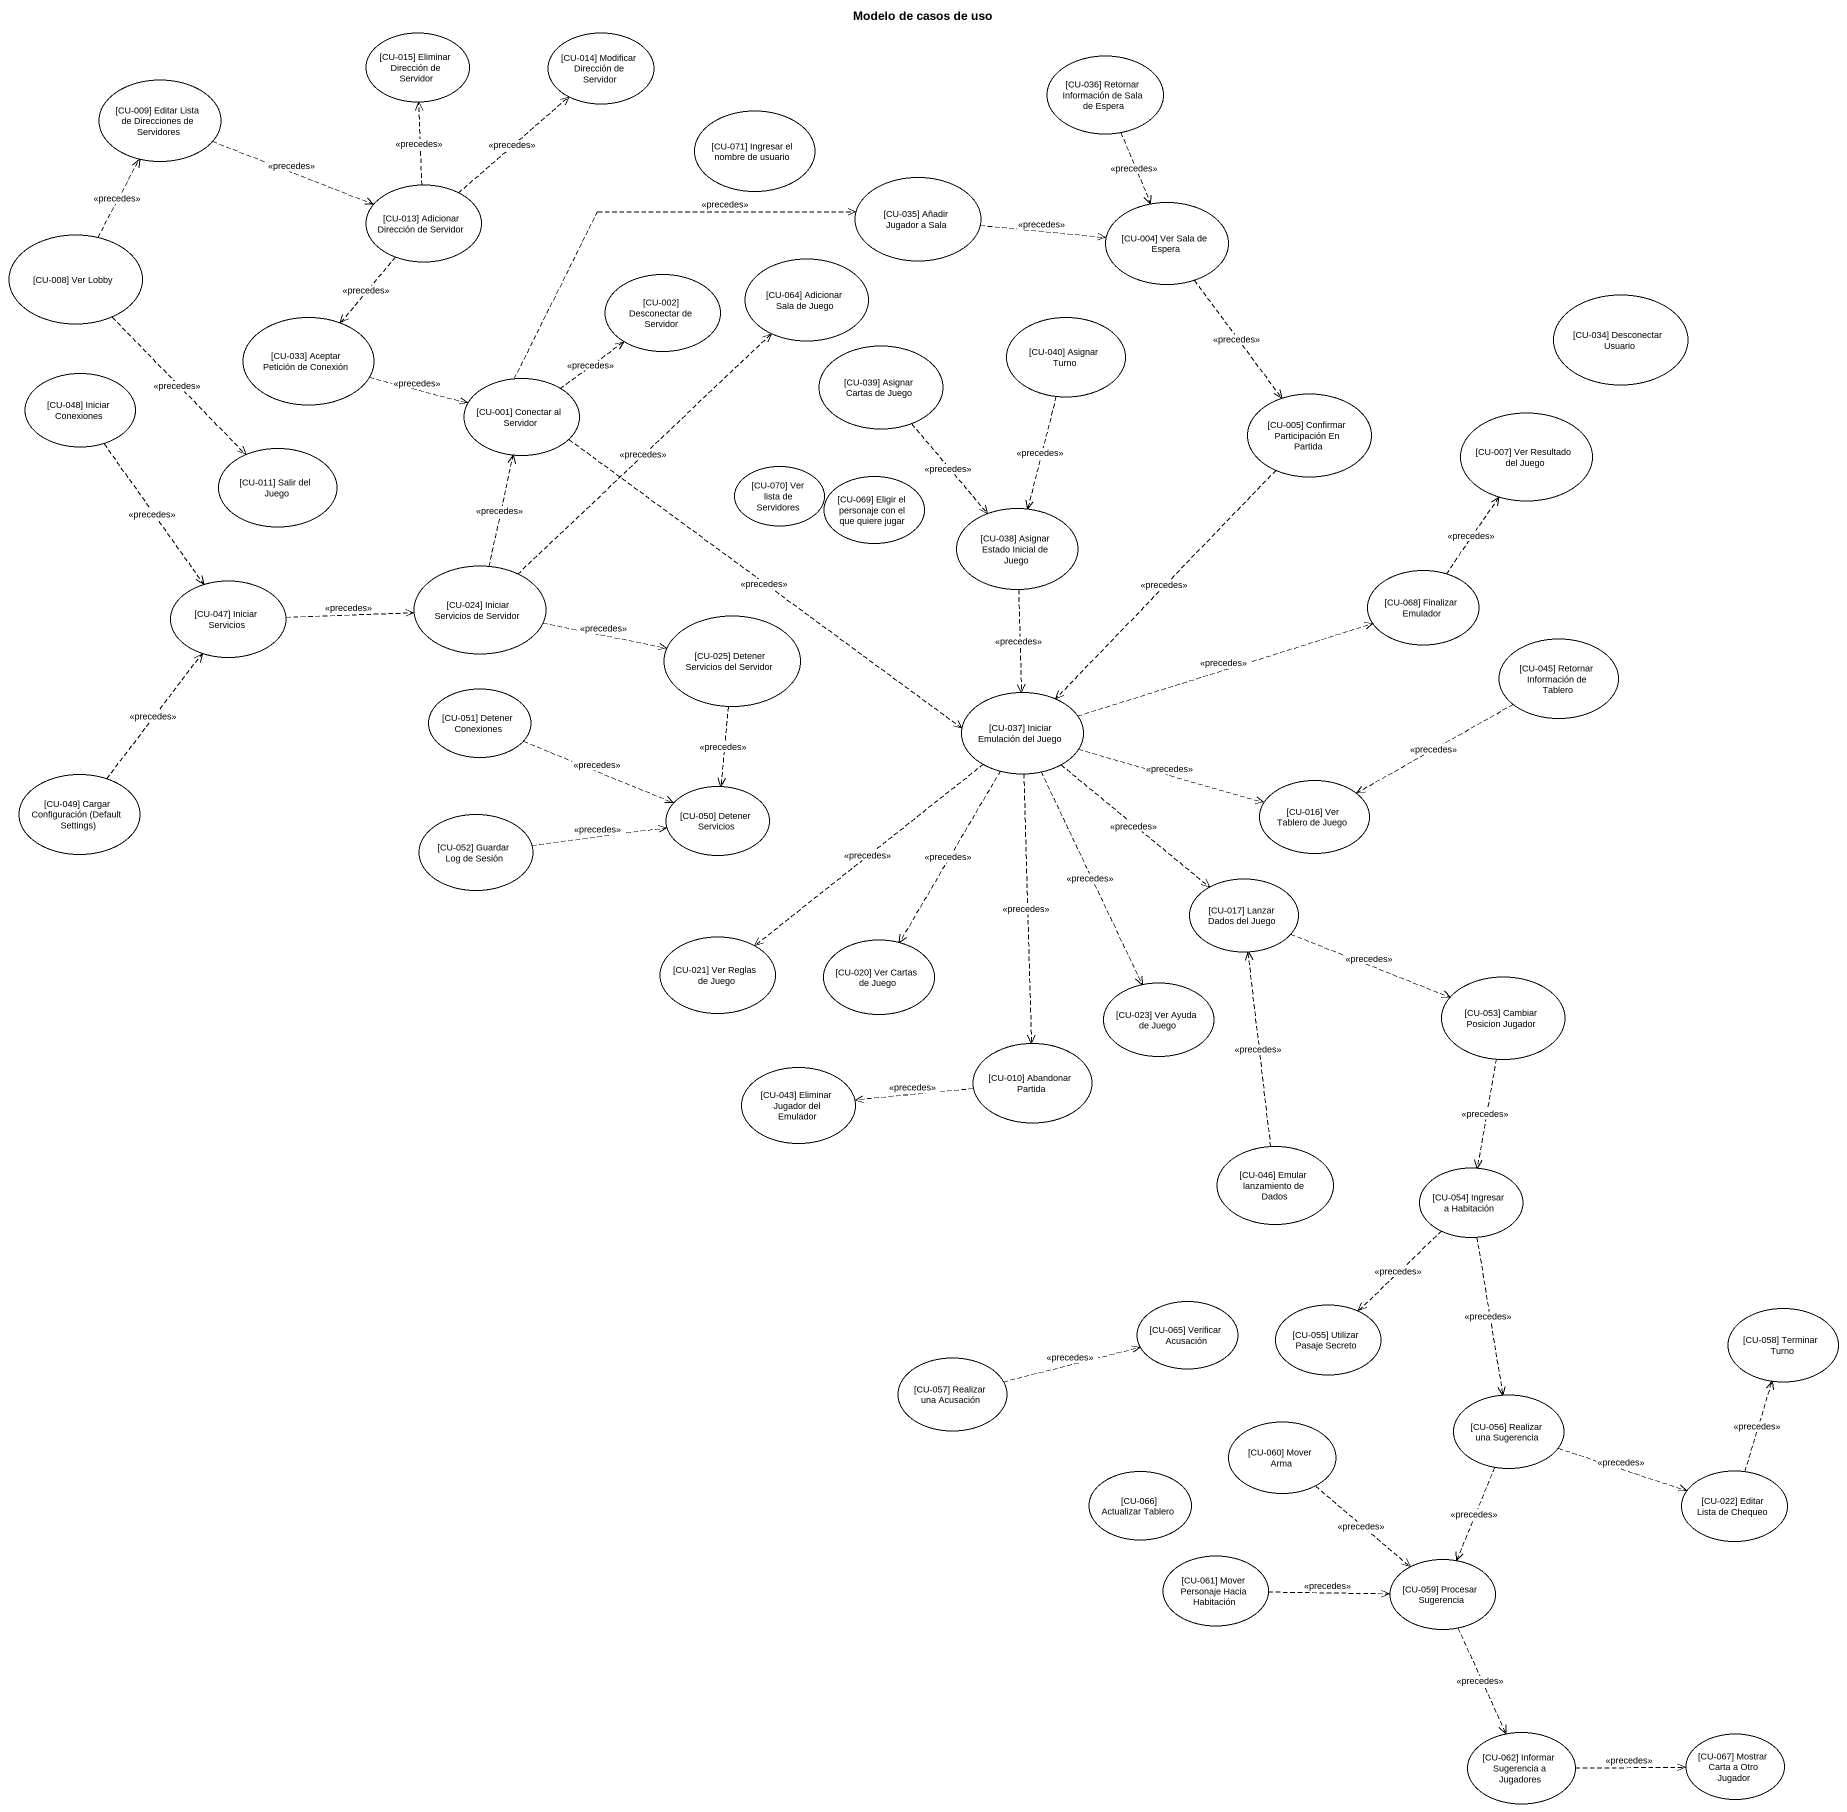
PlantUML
@startuml
title Modelo de casos de uso
usecase "[CU-015] Eliminar Dirección de Servidor" as CU_015_Eliminar_Dirección
usecase "[CU-014] Modificar Dirección de Servidor" as CU_014_Modificar_Dirección
usecase "[CU-009] Editar Lista de Direcciones de Servidores" as CU_009_Editar_Lista_de
usecase "[CU-036] Retornar Información de Sala de Espera" as CU_036_Retornar_Información
usecase "[CU-071] Ingresar el nombre de usuario" as CU_071_Ingresar_el_nombre
usecase "[CU-013] Adicionar Dirección de Servidor" as CU_013_Adicionar_Dirección
usecase "[CU-035] Añadir Jugador a Sala" as CU_035_Añadir_Jugador_a_Sala
usecase "[CU-004] Ver Sala de Espera" as CU_004_Ver_Sala_de_Espera
usecase "[CU-008] Ver Lobby" as CU_008_Ver_Lobby
usecase "[CU-002] Desconectar de Servidor" as CU_002_Desconectar_de
usecase "[CU-064] Adicionar Sala de Juego" as CU_064_Adicionar_Sala_de
usecase "[CU-033] Aceptar Petición de Conexión" as CU_033_Aceptar_Petición_de
usecase "[CU-040] Asignar Turno" as CU_040_Asignar_Turno
usecase "[CU-034] Desconectar Usuario" as CU_034_Desconectar_Usuario
usecase "[CU-039] Asignar Cartas de Juego" as CU_039_Asignar_Cartas_de
usecase "[CU-048] Iniciar Conexiones" as CU_048_Iniciar_Conexiones
usecase "[CU-001] Conectar al Servidor" as CU_001_Conectar_al_Servidor
usecase "[CU-005] Confirmar Participación En Partida" as CU_005_Confirmar
usecase "[CU-007] Ver Resultado del Juego" as CU_007_Ver_Resultado_del
usecase "[CU-011] Salir del Juego" as CU_011_Salir_del_Juego
usecase "[CU-070] Ver lista de Servidores" as CU_070_Ver_lista_de
usecase "[CU-069] Eligir el personaje con el que quiere jugar" as CU_069_Eligir_el_personaje
usecase "[CU-038] Asignar Estado Inicial de Juego" as CU_038_Asignar_Estado
usecase "[CU-047] Iniciar Servicios" as CU_047_Iniciar_Servicios
usecase "[CU-024] Iniciar Servicios de Servidor" as CU_024_Iniciar_Servicios_de
usecase "[CU-068] Finalizar Emulador" as CU_068_Finalizar_Emulador
usecase "[CU-025] Detener Servicios del Servidor" as CU_025_Detener_Servicios
usecase "[CU-045] Retornar Información de Tablero" as CU_045_Retornar_Información
usecase "[CU-051] Detener Conexiones" as CU_051_Detener_Conexiones
usecase "[CU-037] Iniciar Emulación del Juego" as CU_037_Iniciar_Emulación
usecase "[CU-049] Cargar Configuración (Default Settings)" as CU_049_Cargar_Configuración
usecase "[CU-050] Detener Servicios" as CU_050_Detener_Servicios
usecase "[CU-016] Ver Tablero de Juego" as CU_016_Ver_Tablero_de_Juego
usecase "[CU-052] Guardar Log de Sesión" as CU_052_Guardar_Log_de_Sesión
usecase "[CU-017] Lanzar Dados del Juego" as CU_017_Lanzar_Dados_del
usecase "[CU-021] Ver Reglas de Juego" as CU_021_Ver_Reglas_de_Juego
usecase "[CU-020] Ver Cartas de Juego" as CU_020_Ver_Cartas_de_Juego
usecase "[CU-053] Cambiar Posicion Jugador" as CU_053_Cambiar_Posicion
usecase "[CU-023] Ver Ayuda de Juego" as CU_023_Ver_Ayuda_de_Juego
usecase "[CU-010] Abandonar Partida" as CU_010_Abandonar_Partida
usecase "[CU-043] Eliminar Jugador del Emulador" as CU_043_Eliminar_Jugador_del
usecase "[CU-046] Emular lanzamiento de Dados" as CU_046_Emular_lanzamiento
usecase "[CU-054] Ingresar a Habitación" as CU_054_Ingresar_a_Habitación
usecase "[CU-065] Verificar Acusación" as CU_065_Verificar_Acusación
usecase "[CU-055] Utilizar Pasaje Secreto" as CU_055_Utilizar_Pasaje
usecase "[CU-058] Terminar Turno" as CU_058_Terminar_Turno
usecase "[CU-057] Realizar una Acusación" as CU_057_Realizar_una
usecase "[CU-056] Realizar una Sugerencia" as CU_056_Realizar_una
usecase "[CU-060] Mover Arma" as CU_060_Mover_Arma
usecase "[CU-066] Actualizar Tablero" as CU_066_Actualizar_Tablero
usecase "[CU-022] Editar Lista de Chequeo" as CU_022_Editar_Lista_de
usecase "[CU-061] Mover Personaje Hacia Habitación" as CU_061_Mover_Personaje
usecase "[CU-059] Procesar Sugerencia" as CU_059_Procesar_Sugerencia
usecase "[CU-062] Informar Sugerencia a Jugadores" as CU_062_Informar_Sugerencia
usecase "[CU-067] Mostrar Carta a Otro Jugador" as CU_067_Mostrar_Carta_a_Otro
CU_009_Editar_Lista_de .right.> CU_013_Adicionar_Dirección : <<precedes>>
CU_036_Retornar_Información ..> CU_004_Ver_Sala_de_Espera : <<precedes>>
CU_013_Adicionar_Dirección .up.> CU_015_Eliminar_Dirección : <<precedes>>
CU_013_Adicionar_Dirección .up.> CU_014_Modificar_Dirección : <<precedes>>
CU_013_Adicionar_Dirección ..> CU_033_Aceptar_Petición_de : <<precedes>>
CU_035_Añadir_Jugador_a_Sala .right.> CU_004_Ver_Sala_de_Espera : <<precedes>>
CU_004_Ver_Sala_de_Espera ..> CU_005_Confirmar : <<precedes>>
CU_008_Ver_Lobby .up.> CU_009_Editar_Lista_de : <<precedes>>
CU_008_Ver_Lobby ..> CU_011_Salir_del_Juego : <<precedes>>
CU_033_Aceptar_Petición_de .right.> CU_001_Conectar_al_Servidor : <<precedes>>
CU_040_Asignar_Turno ..> CU_038_Asignar_Estado : <<precedes>>
CU_039_Asignar_Cartas_de ..> CU_038_Asignar_Estado : <<precedes>>
CU_048_Iniciar_Conexiones ..> CU_047_Iniciar_Servicios : <<precedes>>
CU_001_Conectar_al_Servidor .right.> CU_035_Añadir_Jugador_a_Sala : <<precedes>>
CU_001_Conectar_al_Servidor .up.> CU_002_Desconectar_de : <<precedes>>
CU_001_Conectar_al_Servidor ..> CU_037_Iniciar_Emulación : <<precedes>>
CU_005_Confirmar ..> CU_037_Iniciar_Emulación : <<precedes>>
CU_038_Asignar_Estado ..> CU_037_Iniciar_Emulación : <<precedes>>
CU_047_Iniciar_Servicios .right.> CU_024_Iniciar_Servicios_de : <<precedes>>
CU_024_Iniciar_Servicios_de .up.> CU_064_Adicionar_Sala_de : <<precedes>>
CU_024_Iniciar_Servicios_de .up.> CU_001_Conectar_al_Servidor : <<precedes>>
CU_024_Iniciar_Servicios_de .right.> CU_025_Detener_Servicios : <<precedes>>
CU_068_Finalizar_Emulador .up.> CU_007_Ver_Resultado_del : <<precedes>>
CU_025_Detener_Servicios ..> CU_050_Detener_Servicios : <<precedes>>
CU_045_Retornar_Información .left.> CU_016_Ver_Tablero_de_Juego : <<precedes>>
CU_051_Detener_Conexiones .right.> CU_050_Detener_Servicios : <<precedes>>
CU_037_Iniciar_Emulación .right.> CU_068_Finalizar_Emulador : <<precedes>>
CU_037_Iniciar_Emulación .right.> CU_016_Ver_Tablero_de_Juego : <<precedes>>
CU_037_Iniciar_Emulación ..> CU_017_Lanzar_Dados_del : <<precedes>>
CU_037_Iniciar_Emulación ..> CU_021_Ver_Reglas_de_Juego : <<precedes>>
CU_037_Iniciar_Emulación ..> CU_020_Ver_Cartas_de_Juego : <<precedes>>
CU_037_Iniciar_Emulación ..> CU_023_Ver_Ayuda_de_Juego : <<precedes>>
CU_037_Iniciar_Emulación ..> CU_010_Abandonar_Partida : <<precedes>>
CU_049_Cargar_Configuración .up.> CU_047_Iniciar_Servicios : <<precedes>>
CU_052_Guardar_Log_de_Sesión .right.> CU_050_Detener_Servicios : <<precedes>>
CU_017_Lanzar_Dados_del .right.> CU_053_Cambiar_Posicion : <<precedes>>
CU_053_Cambiar_Posicion ..> CU_054_Ingresar_a_Habitación : <<precedes>>
CU_010_Abandonar_Partida .left.> CU_043_Eliminar_Jugador_del : <<precedes>>
CU_046_Emular_lanzamiento .up.> CU_017_Lanzar_Dados_del : <<precedes>>
CU_054_Ingresar_a_Habitación ..> CU_055_Utilizar_Pasaje : <<precedes>>
CU_054_Ingresar_a_Habitación ..> CU_056_Realizar_una : <<precedes>>
CU_057_Realizar_una .right.> CU_065_Verificar_Acusación : <<precedes>>
CU_056_Realizar_una .right.> CU_022_Editar_Lista_de : <<precedes>>
CU_056_Realizar_una ..> CU_059_Procesar_Sugerencia : <<precedes>>
CU_060_Mover_Arma ..> CU_059_Procesar_Sugerencia : <<precedes>>
CU_022_Editar_Lista_de .up.> CU_058_Terminar_Turno : <<precedes>>
CU_061_Mover_Personaje .right.> CU_059_Procesar_Sugerencia : <<precedes>>
CU_059_Procesar_Sugerencia ..> CU_062_Informar_Sugerencia : <<precedes>>
CU_062_Informar_Sugerencia .right.> CU_067_Mostrar_Carta_a_Otro : <<precedes>>
@enduml
